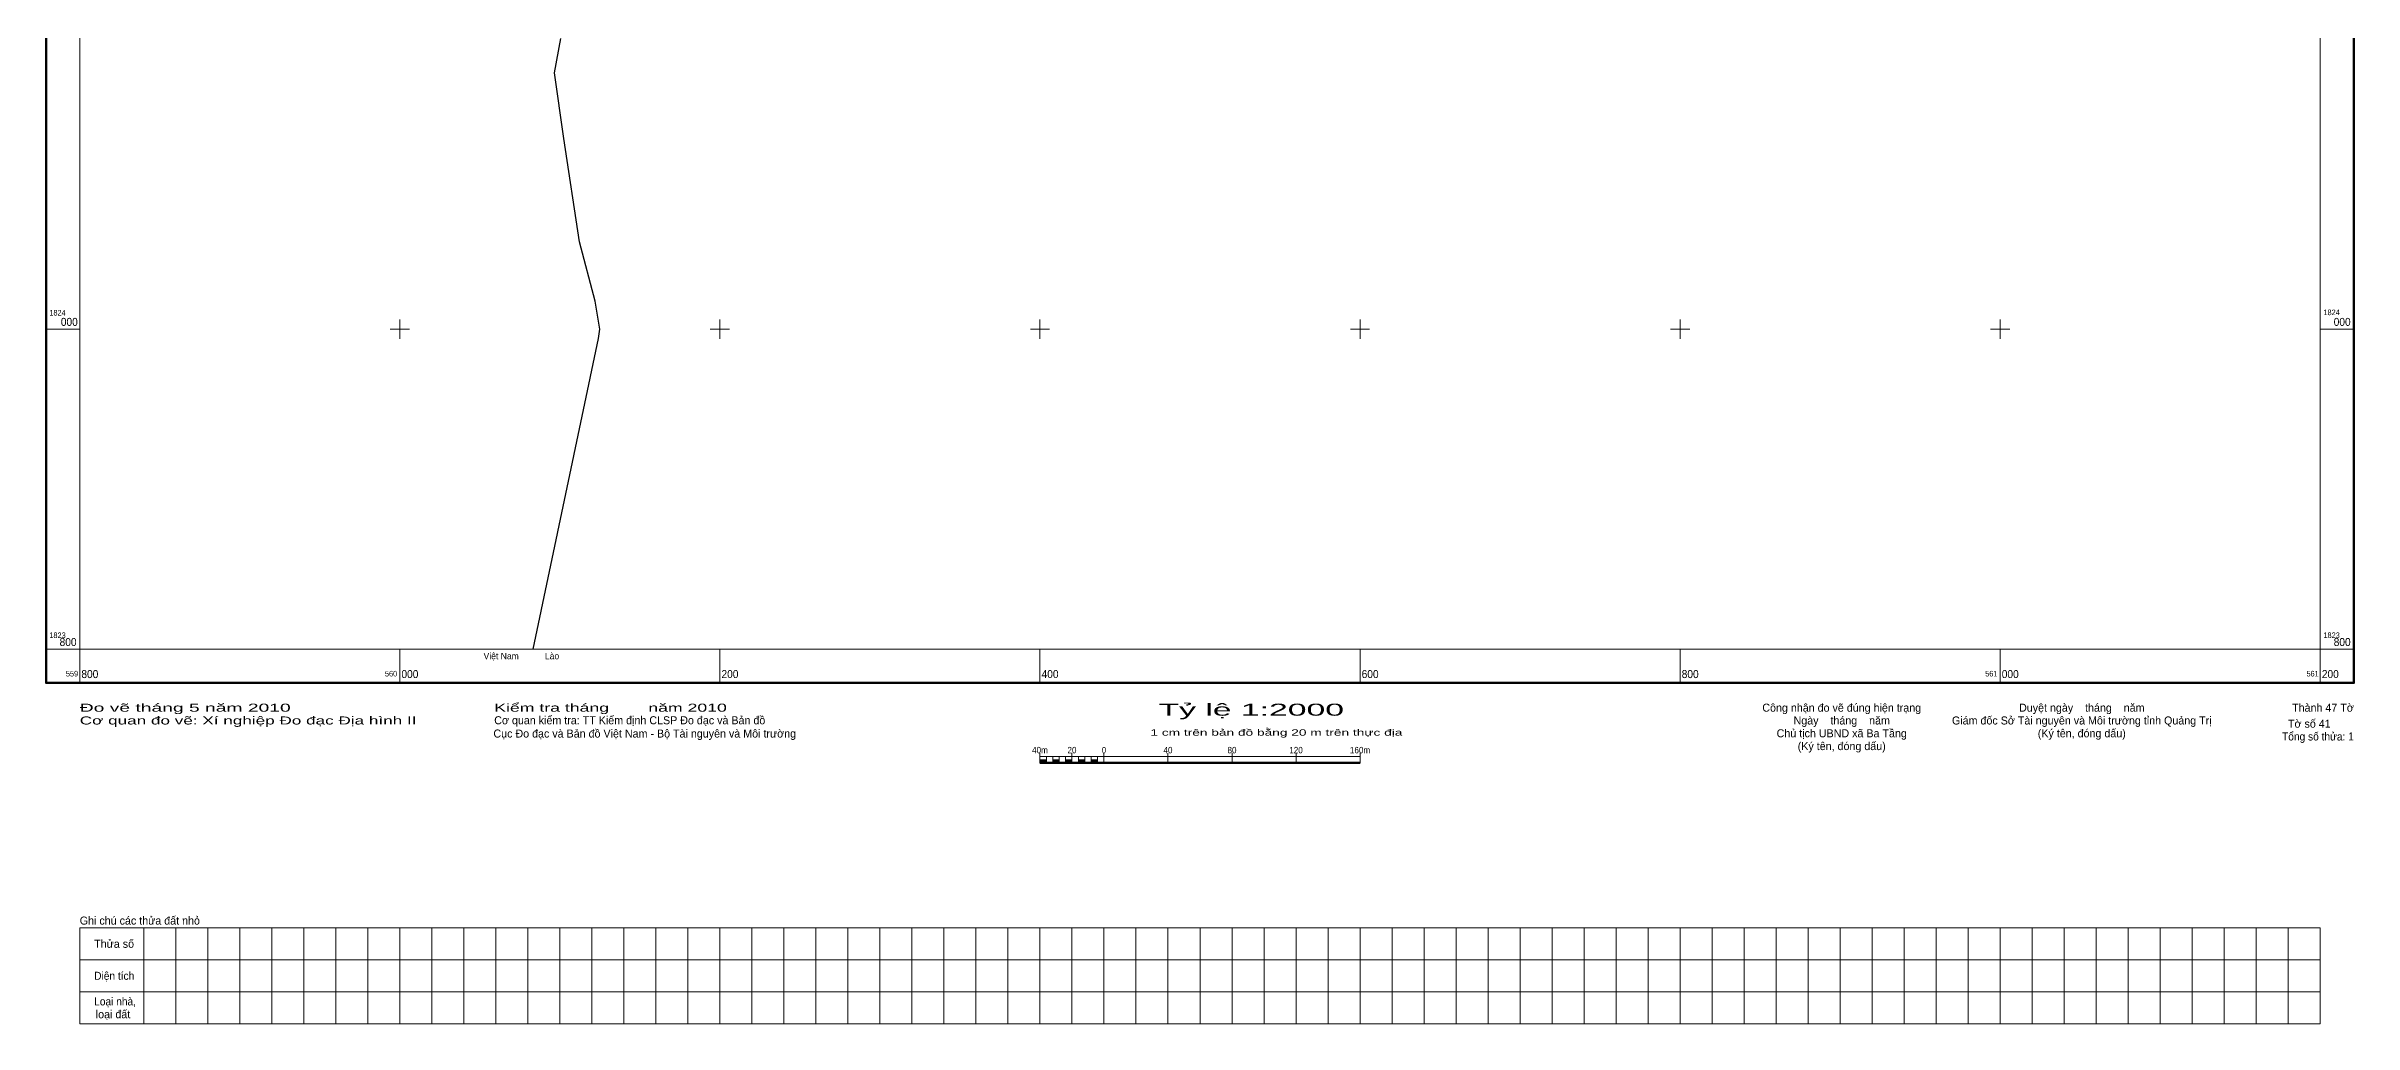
# Model space of a CAD drawing. Header units: metres. Extents: x 559779 to 561238, y 1823566 to 1825292.
# Drawn here: x 559779 to 561221, y 1823566 to 1824177 of the extents above; entities that cross this region are included whole.
import ezdxf
from ezdxf.enums import TextEntityAlignment as Align

# ---------------------------------------------------------------- set-up
doc = ezdxf.new("R2010")
doc.units = ezdxf.units.M
doc.header["$LTSCALE"] = 2
doc.layers.add('40', color=7, linetype='Continuous', lineweight=25)
doc.layers.add('63', color=7, linetype='Continuous', lineweight=13)

msp = doc.modelspace()

# ---------------------------------------------------------------- hatches: boundary and pattern name
at = {"layer": '63'}
for points in [[(560400, 1823729), (560400, 1823731), (560404, 1823731), (560404, 1823729)], [(560408, 1823729), (560408, 1823731), (560412, 1823731), (560412, 1823729)], [(560416, 1823729), (560416, 1823731), (560420, 1823731), (560420, 1823729)], [(560424, 1823729), (560424, 1823731), (560428, 1823731), (560428, 1823729)], [(560432, 1823729), (560432, 1823731), (560436, 1823731), (560436, 1823729)]]:
    msp.add_hatch(color=256, dxfattribs=at).paths.add_polyline_path(points)

# ---------------------------------------------------------------- linework, layer by layer
at = {"layer": '40'}
msp.add_lwpolyline([(560083.33, 1823800), (560124.17, 1823994.17), (560125.08, 1824000), (560122.02, 1824017.5), (560112.27, 1824054.6), (560102.51, 1824119.03), (560096.66, 1824160.04), (560100.56, 1824181.5)], dxfattribs=at)
at = {"layer": '63'}
for p, q in [((560000, 1823994), (560000, 1824006)), ((560200, 1823994), (560200, 1824006)), ((560400, 1823994), (560400, 1824006)), ((560600, 1823994), (560600, 1824006)), ((560800, 1823994), (560800, 1824006)), ((561000, 1823994), (561000, 1824006)), ((559800, 1824000), (559779, 1824000)), ((559994, 1824000), (560006, 1824000)), ((560194, 1824000), (560206, 1824000)), ((560394, 1824000), (560406, 1824000)), ((560594, 1824000), (560606, 1824000)), ((560794, 1824000), (560806, 1824000)), ((560994, 1824000), (561006, 1824000)), ((561200, 1824000), (561221, 1824000)), ((559800, 1823800), (559779, 1823800)), ((559800, 1823800), (559800, 1823779)), ((560000, 1823800), (560000, 1823779)), ((560200, 1823800), (560200, 1823779)), ((560400, 1823800), (560400, 1823779)), ((560600, 1823800), (560600, 1823779)), ((560800, 1823800), (560800, 1823779)), ((561000, 1823800), (561000, 1823779)), ((561200, 1823800), (561200, 1823779)), ((561200, 1823800), (561221, 1823800)), ((560400, 1823729), (560400, 1823735)), ((560400, 1823733), (560600, 1823733)), ((560404, 1823729), (560404, 1823733)), ((560408, 1823729), (560408, 1823733)), ((560412, 1823729), (560412, 1823733)), ((560416, 1823729), (560416, 1823733)), ((560420, 1823729), (560420, 1823735)), ((560420, 1823729), (560420, 1823733)), ((560424, 1823729), (560424, 1823733)), ((560428, 1823729), (560428, 1823733)), ((560432, 1823729), (560432, 1823733)), ((560436, 1823729), (560436, 1823733)), ((560440, 1823729), (560440, 1823735)), ((560480, 1823729), (560480, 1823735)), ((560520, 1823729), (560520, 1823735)), ((560560, 1823729), (560560, 1823735)), ((560600, 1823729), (560600, 1823735)), ((559840, 1823626), (559840, 1823566)), ((559860, 1823626), (559860, 1823566)), ((559880, 1823626), (559880, 1823566)), ((559900, 1823626), (559900, 1823566)), ((559920, 1823626), (559920, 1823566)), ((559940, 1823626), (559940, 1823566)), ((559960, 1823626), (559960, 1823566)), ((559980, 1823626), (559980, 1823566)), ((560000, 1823626), (560000, 1823566)), ((560020, 1823626), (560020, 1823566)), ((560040, 1823626), (560040, 1823566)), ((560060, 1823626), (560060, 1823566)), ((560080, 1823626), (560080, 1823566)), ((560100, 1823626), (560100, 1823566)), ((560120, 1823626), (560120, 1823566)), ((560140, 1823626), (560140, 1823566)), ((560160, 1823626), (560160, 1823566)), ((560180, 1823626), (560180, 1823566)), ((560200, 1823626), (560200, 1823566)), ((560220, 1823626), (560220, 1823566)), ((560240, 1823626), (560240, 1823566)), ((560260, 1823626), (560260, 1823566)), ((560280, 1823626), (560280, 1823566)), ((560300, 1823626), (560300, 1823566)), ((560320, 1823626), (560320, 1823566)), ((560340, 1823626), (560340, 1823566)), ((560360, 1823626), (560360, 1823566)), ((560380, 1823626), (560380, 1823566)), ((560400, 1823626), (560400, 1823566)), ((560420, 1823626), (560420, 1823566)), ((560440, 1823626), (560440, 1823566)), ((560460, 1823626), (560460, 1823566)), ((560480, 1823626), (560480, 1823566)), ((560500, 1823626), (560500, 1823566)), ((560520, 1823626), (560520, 1823566)), ((560540, 1823626), (560540, 1823566)), ((560560, 1823626), (560560, 1823566)), ((560580, 1823626), (560580, 1823566)), ((560600, 1823626), (560600, 1823566)), ((560620, 1823626), (560620, 1823566)), ((560640, 1823626), (560640, 1823566)), ((560660, 1823626), (560660, 1823566)), ((560680, 1823626), (560680, 1823566)), ((560700, 1823626), (560700, 1823566)), ((560720, 1823626), (560720, 1823566)), ((560740, 1823626), (560740, 1823566)), ((560760, 1823626), (560760, 1823566)), ((560780, 1823626), (560780, 1823566)), ((560800, 1823626), (560800, 1823566)), ((560820, 1823626), (560820, 1823566)), ((560840, 1823626), (560840, 1823566)), ((560860, 1823626), (560860, 1823566)), ((560880, 1823626), (560880, 1823566)), ((560900, 1823626), (560900, 1823566)), ((560920, 1823626), (560920, 1823566)), ((560940, 1823626), (560940, 1823566)), ((560960, 1823626), (560960, 1823566)), ((560980, 1823626), (560980, 1823566)), ((561000, 1823626), (561000, 1823566)), ((561020, 1823626), (561020, 1823566)), ((561040, 1823626), (561040, 1823566)), ((561060, 1823626), (561060, 1823566)), ((561080, 1823626), (561080, 1823566)), ((561100, 1823626), (561100, 1823566)), ((561120, 1823626), (561120, 1823566)), ((561140, 1823626), (561140, 1823566)), ((561160, 1823626), (561160, 1823566)), ((561180, 1823626), (561180, 1823566)), ((559800, 1823606), (561200, 1823606)), ((559800, 1823586), (561200, 1823586))]:
    msp.add_line(p, q, dxfattribs=at)
at = {"layer": '63', "lineweight": 53}
msp.add_line((560400, 1823729), (560600, 1823729), dxfattribs=at)
at = {"layer": '63', "lineweight": 158}
msp.add_lwpolyline([(559779, 1825221), (561221, 1825221), (561221, 1823779), (559779, 1823779)], close=True, dxfattribs=at)
at = {"layer": '63'}
for points in [[(559800, 1825200), (561200, 1825200), (561200, 1823800), (559800, 1823800)], [(560400, 1823729), (560400, 1823731), (560404, 1823731), (560404, 1823729)], [(560408, 1823729), (560408, 1823731), (560412, 1823731), (560412, 1823729)], [(560416, 1823729), (560416, 1823731), (560420, 1823731), (560420, 1823729)], [(560424, 1823729), (560424, 1823731), (560428, 1823731), (560428, 1823729)], [(560432, 1823729), (560432, 1823731), (560436, 1823731), (560436, 1823729)], [(559800, 1823626), (561200, 1823626), (561200, 1823566), (559800, 1823566)]]:
    msp.add_lwpolyline(points, close=True, dxfattribs=at)

# ---------------------------------------------------------------- texts
for s, height, width, p in [('1824', 3.5, 0.95, (559781, 1824008.47)), ('000', 5, 0.95, (559788.17, 1824002)), ('1824', 3.5, 0.95, (561202, 1824008.7)), ('1823', 3.5, 0.95, (559781, 1823807)), ('1823', 3.5, 0.95, (561202, 1823807)), ('800', 5, 0.95, (559801, 1823782)), ('000', 5, 0.95, (560001, 1823782)), ('200', 5, 0.95, (560201, 1823782)), ('400', 5, 0.95, (560401, 1823782)), ('600', 5, 0.95, (560601, 1823782)), ('800', 5, 0.95, (560801, 1823782)), ('000', 5, 0.95, (561001, 1823782)), ('200', 5, 0.95, (561201, 1823782)), ('Đo vẽ tháng 5 năm 2010', 5, 1.8, (559800, 1823761)), ('Cơ quan đo vẽ: Xí nghiệp Đo đạc Địa hình II', 5, 1.6, (559800, 1823753)), ('Kiểm tra tháng        năm 2010', 5, 1.65, (560059, 1823761)), ('Diện tích', 5, 0.95, (559809, 1823593.5)), ('Loại nhà,', 5, 0.95, (559809, 1823577.5))]:
    msp.add_text(s, height=height, dxfattribs=dict(at, width=width)).set_placement(p)
for s, height, width, p in [('000', 5, 0.95, (561219, 1824002)), ('800', 5, 0.95, (559798, 1823802)), ('800', 5, 0.95, (561219, 1823802)), ('559', 3.5, 0.95, (559799, 1823783)), ('560', 3.5, 0.95, (559998.36, 1823783)), ('561', 3.5, 0.85, (560998.25, 1823783)), ('561', 3.5, 0.85, (561199, 1823783)), ('Tổng số thửa: 1', 5, 0.95, (561221, 1823743))]:
    msp.add_text(s, height=height, dxfattribs=dict(at, width=width)).set_placement(p, align=Align.RIGHT)
for s, height, p in [('Việt Nam           Lào', 4, (560075.96, 1823793.76)), ('Công nhận đo vẽ đúng hiện trạng', 5, (560901, 1823761)), ('Ngày    tháng    năm', 5, (560901, 1823753)), ('Giám đốc Sở Tài nguyên và Môi trường tỉnh Quảng Trị', 5, (561051, 1823753)), ('Duyệt ngày    tháng    năm', 5, (561051.01, 1823761)), ('Chủ tịch UBND xã Ba Tầng', 5, (560901, 1823745)), ('(Ký tên, đóng dấu)', 5, (560901, 1823737)), ('(Ký tên, đóng dấu)', 5, (561051, 1823745))]:
    msp.add_text(s, height=height, dxfattribs=at).set_placement(p, align=Align.CENTER)
for s, p in [('Cơ quan kiểm tra: TT Kiểm định CLSP Đo đạc và Bản đồ', (560058.99, 1823753.14)), ('Cục Đo đạc và Bản đồ Việt Nam - Bộ Tài nguyên và Môi trường', (560058.49, 1823744.84)), ('Ghi chú các thửa đất nhỏ', (559800, 1823628)), ('Thửa số', (559809, 1823613.5)), ('loại đất', (559810, 1823569.5))]:
    msp.add_text(s, height=5, dxfattribs=at).set_placement(p)
for s, height, width, p in [('Tỷ lệ 1:2000', 7.5, 2.1, (560532.03, 1823758.5)), ('1 cm trên bản đồ bằng 20 m trên thực địa', 4, 1.6, (560547.75, 1823746)), ('40m', 4, 0.95, (560400, 1823735)), ('20', 4, 0.95, (560420, 1823735)), ('0', 4, 0.9, (560440, 1823735)), ('40', 4, 0.95, (560480, 1823735)), ('80', 4, 0.95, (560520, 1823735)), ('120', 4, 0.95, (560559.99, 1823735)), ('160m', 4, 0.95, (560600.01, 1823735))]:
    msp.add_text(s, height=height, dxfattribs=dict(at, width=width)).set_placement(p, align=Align.CENTER)
for s, p in [('Tờ số 41', (561206.52, 1823751)), ('Thành 47 Tờ', (561221, 1823761))]:
    msp.add_text(s, height=5, dxfattribs=at).set_placement(p, align=Align.RIGHT)

doc.saveas('drawing.dxf')
